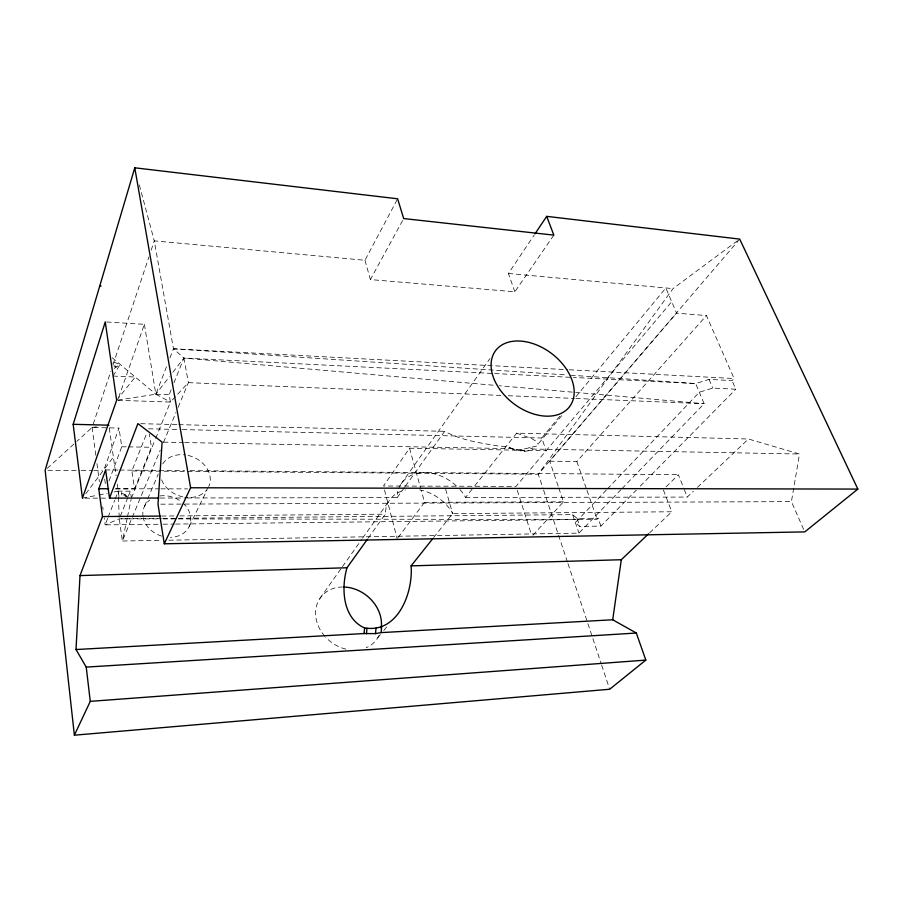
<?xml version="1.0" encoding="UTF-8"?>
<svg xmlns="http://www.w3.org/2000/svg" width="903" height="903" viewBox="0 0 903 903"><rect width="100%" height="100%" fill="white"/><g stroke="black" fill="none" stroke-linecap="round" stroke-linejoin="round"><path stroke-width="0.68" stroke-dasharray="4.51 3.39" d="M187.079 497.982L397.207 497.609L397.805 491.345M368.21 538.12L385.344 514.179L385.976 507.983A39.54 30.555 37.6 0 1 405.526 489.957M803.647 529.384L791.423 501.616L799.494 454.017L748.406 438.993L516.629 433.158L474.154 486.582M126.736 495.634L126.601 496.357L124.828 494.618L122.029 496.357L121.533 492.891M127.176 518.198L122.39 541.01L161.84 540.321M127.458 516.866L131.127 499.427M95.831 455.293L92.095 427.458L110.753 371.483M112.977 364.823L148.95 256.87M151.162 250.21L154.278 240.875L138.746 182.699M118.688 397.32L144.39 324.324L106.656 321.987M104.5 468.138L119.015 428.09L92.095 427.458L76.789 441.42M108.981 480.983L121.747 446.771L119.015 428.09M107.671 518.39L105.154 524.869L161.558 524.225M108.179 517.092L114.715 500.239M115.223 498.941L118.237 491.153L130.382 491.164L131.206 496.695M117.988 400.052L155.847 394.216L166.92 365.67M169.945 357.881L173.466 348.795L154.278 240.875L364.959 260.267L397.625 198.795M115.55 488.895L134.558 488.929L131.872 470.948L146.5 433.891M127.865 497.451L119.264 518.83L122.39 541.01L160.249 450.145M128.361 496.198L130.382 491.164M155.666 438.395L170.43 402.061L169.166 394.701L171.796 388.155M173.907 382.917L183.896 358.051L173.466 348.795L567.863 369.711M134.558 488.929L151.467 447.267L149.356 434.061M131.409 498.084L155.135 439.693M163.499 442.357L175.938 412.513M178.105 407.321L188.377 382.658L183.896 358.051L493.219 373.47M144.593 506.165L158.251 474.098M189.224 526.426L206.9 490.34M553.832 235.119L514.845 291.793L370.388 279.58L403.686 218.571M113.078 376.077L120.11 364.383L110.9 361.234M514.845 291.793L508.423 273.474L534.215 235.006M559.792 416.26L541.811 438L546.123 450.687L409.544 448.215L383.448 486.017L516.019 486.39L671.708 301.715M319.888 598.452L341.673 567.727M342.485 566.587L361.843 539.283M362.645 538.143L389.272 500.589M401.101 483.906L489.968 358.547M397.207 497.609L404.567 487.327M405.391 486.186L444.637 431.341C461.444 440.438 480.96 443.102 499.607 446.206C511.042 445.789 521.494 455.304 532.86 449.051L799.494 454.017M737.446 240.785L673.017 288.621L538.29 474.222L543.177 488.907M398.031 537.624L424.545 502.339L421.17 490.16M85.774 493.727L104.195 469.278M105.03 468.172L113.394 457.053M112.13 357.712L155.847 394.216L169.448 376.686M172.845 372.296L183.896 358.051L493.806 385.254M433.609 537.567L452.651 513.615L671.776 511.775L663.242 489.618M459.988 489.595A40.308 30.713 37.5 0 1 464.56 495.623L465.485 497.485L473.285 487.676M116.645 400.266L135.247 377.014L114.467 376.133M575.967 396.688L665.861 287.967L676.561 313.138L706.439 315.565L734.071 378.526L732.051 380.603L709.002 379.407L695.671 383.549L573.36 377.454M377.747 637.778L380.344 634.64M383.809 630.463L387.263 626.276M509.078 447.188C517.69 452.403 527.341 447.798 536.314 446.161L562.276 414.985M739.704 239.103L538.29 474.222L131.872 470.948M558.122 486.096L549.679 461.196L676.561 313.138M549.679 461.196L576.836 461.568L706.439 315.565M532.905 535.253L563.461 501.82L558.573 487.406M118.022 400.311L170.43 402.061L188.377 382.658L502.621 395.48M606.353 490.024L575.358 522.611L579.839 526.404L600.879 526.11L636.333 490.126M607.324 489.008L699.328 392.241L712.715 388.087L735.81 389.193L732.051 380.603M168.884 540.197L578.947 533.12L621.004 489.652M621.986 488.636L704.137 403.709L695.671 383.549L568.992 375.117M175.667 524.067L597.109 519.281L598.113 518.254L600.879 526.11M640.272 486.13L735.81 389.193M666.075 486.819L678.401 474.685L683.808 488.376M649.573 532.872L671.776 511.775M465.485 497.485L687.251 497.079L693.369 491.277M697.443 487.406L748.406 438.993M47.193 468.397L75.773 442.346M114.15 368.424L120.11 364.383M82.433 498.174L97.58 495.205M98.958 494.934L107.22 493.32M114.105 491.966L118.237 491.153L128.113 496.357L125.077 496.357L124.828 494.618M92.095 427.458L97.693 426.701M162.969 524.214L174.256 524.09M178.399 518.288L572.637 514.631L577.119 518.48L598.113 518.254M161.592 516.064L174.256 515.952M179.889 515.906L385.344 514.179M161.502 518.435L119.264 518.83L105.154 524.869L104.229 517.916M162.912 518.424L176.999 518.299M424.545 502.339L563.461 501.82M160.824 504.179L183.388 504.088M184.799 504.077L791.423 501.616M85.153 498.163L106.96 498.129M160.282 498.038L185.668 497.993M115.708 488.76L159.436 488.839M160.847 488.839L187.643 488.895M157.336 518.886L119.264 518.83L118.237 491.153M162.98 518.898L177.078 518.92M178.489 518.92L576.137 519.518M105.628 469.932L118.316 470.034M119.715 470.057L157.754 470.373M159.165 470.384L184.517 470.598M190.149 470.655L678.401 474.685M47.927 470.282L79.915 470.531M81.304 470.542L92.433 470.632M93.822 470.644L102.174 470.711M121.747 446.771L127.154 446.861M128.497 446.883L151.467 447.267M163.511 442.154L183.23 442.526M184.641 442.549L512.769 448.678M148.51 428.79L180.939 429.546M182.35 429.58L541.811 438M140.71 423.676L177.293 424.602M178.704 424.636L444.637 431.341M144.39 324.324L155.847 394.216L169.166 394.701M508.265 395.717L574.5 398.415M575.9 398.471L704.137 403.709L499.404 385.739M494.618 373.537L571.949 377.386M569.274 369.779L734.071 378.526M173.466 348.795L567.592 375.027M508.423 273.474L673.017 288.621M516.629 433.158L531.777 438.621L536.54 441.556L538.132 444.129M529.102 447.572L532.86 449.051M521.291 449.818L525.015 451.319M511.245 448.509L514.947 450.01M113.778 365.828L116.148 367.069L112.649 363.175M155.847 394.216L170.43 402.061M709.002 379.407L712.715 388.087M684.305 489.618L687.251 497.079M576.836 461.568L586.51 489.11M586.973 490.419L597.109 519.281M577.119 518.48L579.839 526.404M572.637 514.631L578.947 533.12M543.617 490.25L567.558 562.366M567.998 563.698L601.263 663.874M601.703 665.206L609.683 689.249M517.272 490.329L531.562 534.948M445.642 489.279L452.651 513.615L451.76 511.787A39.54 30.555 37.6 0 0 419.737 489.889M364.959 260.267L370.388 279.58M409.544 448.215L420.798 488.805M384.509 490.069L397.196 538.719M109.263 427.966L116.058 475.825M117.243 484.189L119.219 498.106M104.703 479.109L105.662 486.085M96.948 463.645L99.375 481.739M102.728 506.786L103.1 509.563M378.955 635.531A35.014 29.257 38 0 1 366.155 647.756M345.917 649.133A35.014 29.257 38 0 1 325.712 637.225M324.832 636.254A35.014 29.257 38 0 1 317.134 603.949A35.014 29.257 38 0 1 342.406 586.995M398.629 488.715A40.308 30.713 37.5 0 1 457.347 486.83M183.004 503.129A24.528 20.205 21.3 0 1 189.777 525.094A24.528 20.205 21.3 0 1 170.509 537.341M161.682 536.111A24.528 20.205 21.3 0 1 143.227 517.746M143.024 516.651A24.528 20.205 21.3 0 1 149.774 500.036M159.842 495.961A24.528 20.205 21.3 0 1 181.097 501.56M208.108 487.801A25.702 20.622 22.6 0 1 185.408 497.293M182.767 496.842A25.702 20.622 22.6 0 1 161.411 479.256M162.732 463.939A25.702 20.622 22.6 0 1 185.533 454.954M188.117 455.428A25.702 20.622 22.6 0 1 208.728 486.604"/><path stroke-width="1.35" d="M76.01 649.539L364.033 633.556L375.467 633.613L381.077 632.608L612.708 619.763L636.322 633.037L645.826 660.104L609.683 689.249L74.373 735.189L90.277 701.349L86.225 667.103L76.01 649.539L80.006 575.583L102.49 516.561L98.777 488.737L105.628 469.932L109.511 498.129L158.872 498.038M364.033 633.556L364.609 627.991C342.508 618.194 341.063 588.101 347 567.761L367.397 539.26M366.437 633.793L367.002 628.228C398.72 631.739 413.19 591.77 411.102 565.876L432.74 538.662M375.467 633.613L376.043 628.059M381.077 632.608L381.653 627.077M612.708 619.763L621.298 559.725L648.557 533.831M74.373 735.189L45.15 470.26L134.773 167.811L397.625 198.795L403.686 218.571L553.832 235.119L546.71 216.359L739.704 239.103L857.85 489.087L804.765 531.901L164.29 543.787L158.002 504.19L162.111 442.131L137.899 423.609L109.511 498.129M73.166 424.308L105.256 321.908L116.645 400.266L82.433 498.174L73.166 424.308L108.879 425.189M164.29 543.787L190.601 487.767L134.773 167.811M534.994 233.843L546.71 216.359M90.277 701.349L645.826 660.104M86.225 667.103L636.322 633.037M80.006 575.583L347 567.761M411.102 565.876L621.298 559.725M102.49 516.561L160.192 516.076M190.601 487.767L857.85 489.087M98.777 488.737L108.653 488.749M99.951 285.879L101.068 285.946M364.609 627.991L367.002 628.228M343.806 587.006A35.014 29.257 38 0 1 381.19 628.093M494.392 379.903A46.414 31.436 37.2 0 0 565.876 410.447A46.414 31.436 37.2 0 0 537.635 345.364A46.414 31.436 37.2 0 0 494.392 379.903"/></g></svg>
